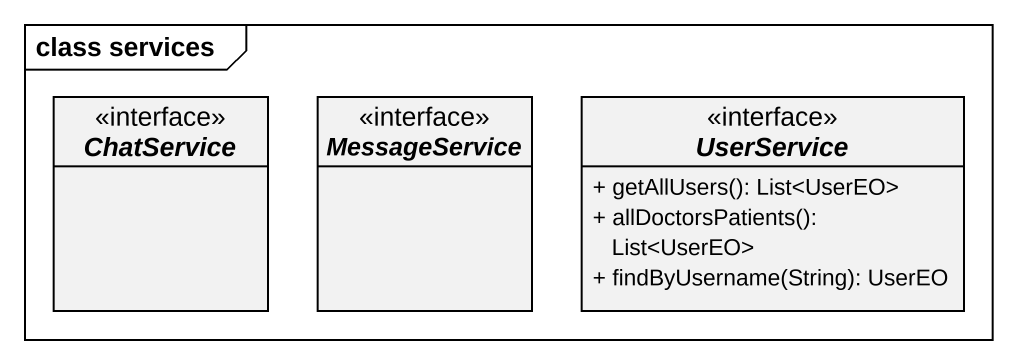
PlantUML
@startuml
mainframe class services
hide circle
hide empty members
skinparam classAttributeIconSize 0
interface ChatService <<interface>>
interface MessageService <<interface>>
interface UserService <<interface>> {
  + getAllUsers(): List<UserEO>
  + allDoctorsPatients(): List<UserEO>
  + findByUsername(String): UserEO
}
@enduml
